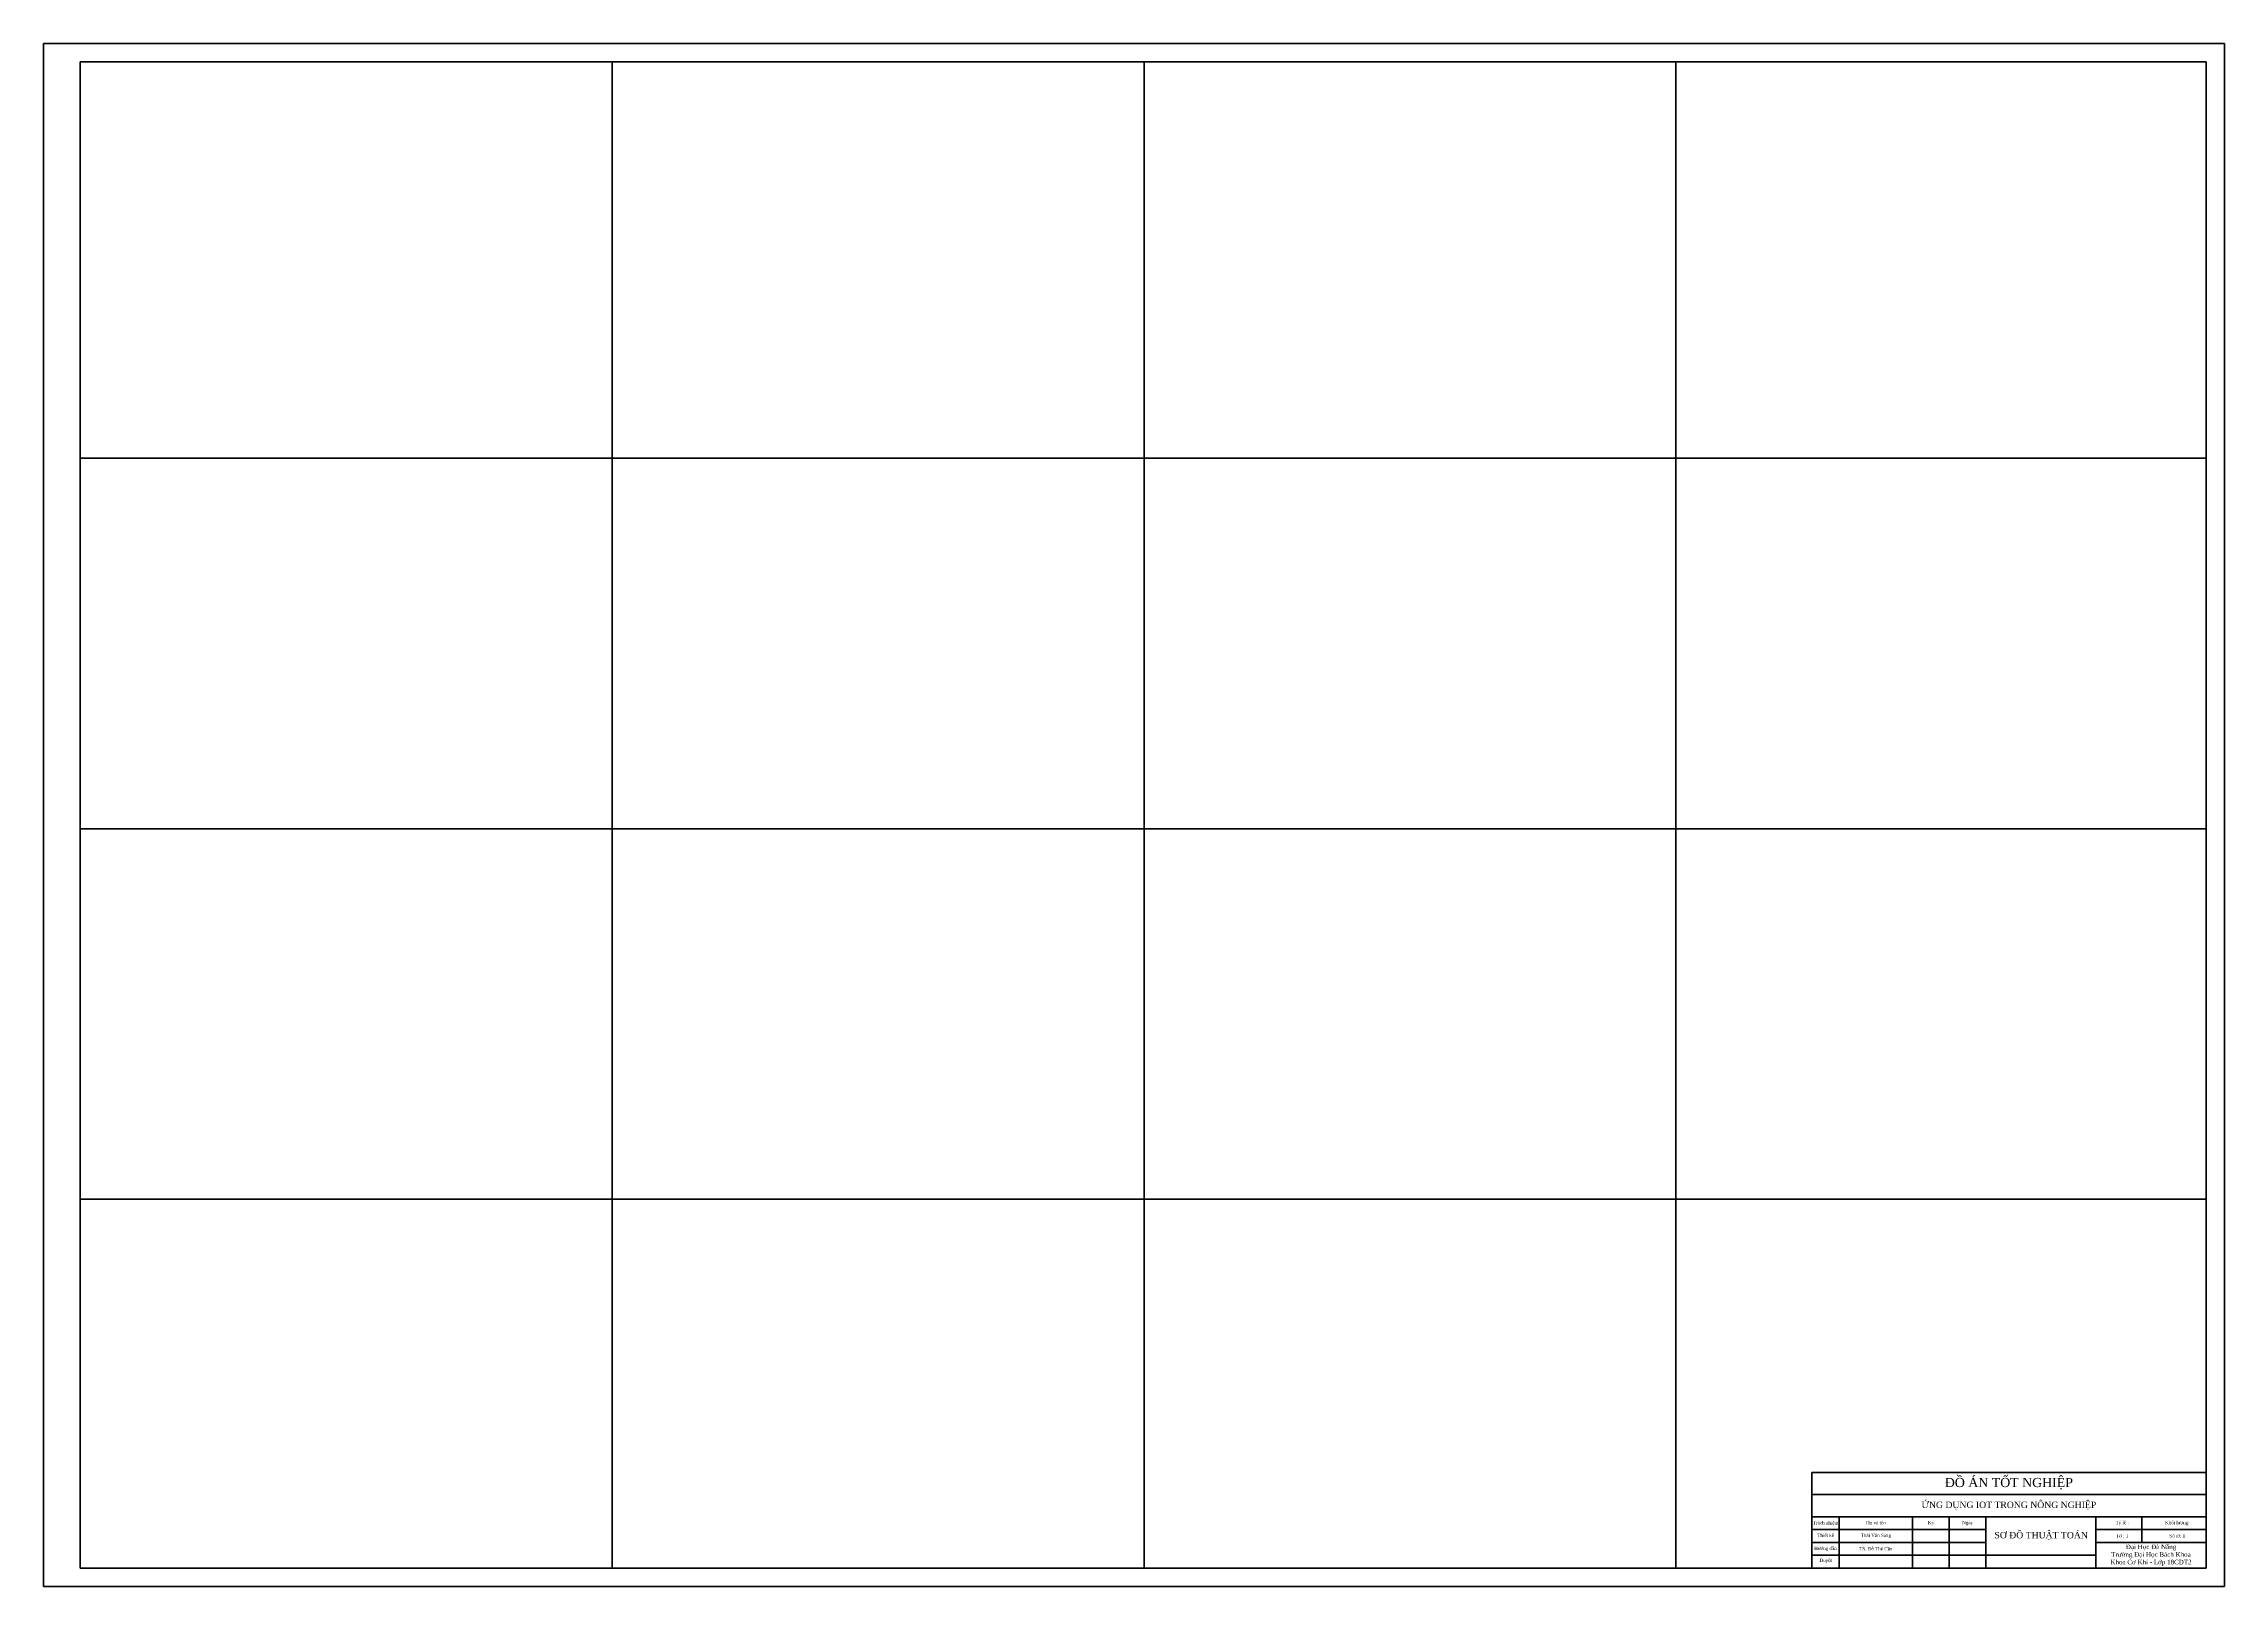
# Model space of a CAD drawing. Header units: inches. Extents: x 3250 to 6122, y 1880 to 2721.
# Drawn here: x 4933 to 6122, y 1880 to 2721 of the extents above; entities that cross this region are included whole.
import ezdxf

# ---------------------------------------------------------------- set-up
doc = ezdxf.new("R2010")
doc.units = ezdxf.units.IN
doc.header["$MEASUREMENT"] = 0
doc.layers.add('cobanA0', color=255, linetype='Continuous', lineweight=50)
doc.layers.add('KT', color=5, linetype='Continuous', lineweight=25)
doc.styles.add('Manh', font='times.ttf')

msp = doc.modelspace()

# ---------------------------------------------------------------- linework, layer by layer
msp.add_line((5413, 2495), (5533, 2495))
at = {"layer": 'cobanA0'}
for p, q in [((4933, 2721), (6122, 2721)), ((4933, 2721), (4933, 1880)), ((4953, 1890), (4953, 2711)), ((6112, 2711), (4953, 2711)), ((5243, 1890), (5243, 2711)), ((5533, 1890), (5533, 2711)), ((5823, 1890), (5823, 2711)), ((6112, 1890), (6112, 2711)), ((6122, 2721), (6122, 1880)), ((4953, 2495), (6112, 2495)), ((4953, 2293), (6112, 2293)), ((4953, 2091), (6112, 2091)), ((6122, 1880), (4933, 1880)), ((6112, 1890), (4953, 1890))]:
    msp.add_line(p, q, dxfattribs=at)
at = {"layer": 'cobanA0', "linetype": 'Continuous'}
for p, q in [((5897, 1942), (6112, 1942.1)), ((5897, 1942), (5897, 1890)), ((5897, 1930), (6112, 1930)), ((6112, 1918), (5897, 1918)), ((5912, 1918), (5912, 1890)), ((5952, 1918), (5952, 1890)), ((5972, 1918), (5972, 1890)), ((5992, 1918), (5992, 1890)), ((6052, 1918), (6052, 1890)), ((6077, 1918), (6077, 1904)), ((5897, 1911), (5992, 1911)), ((5897, 1904), (5992, 1904)), ((6112, 1911), (6052, 1911)), ((6052, 1904), (6112, 1904)), ((5897, 1897), (6052, 1897))]:
    msp.add_line(p, q, dxfattribs=at)

# ---------------------------------------------------------------- texts
at = {"layer": 'KT', "color": 3, "style": 'Manh'}
for s, insert, char_height, width, attachment_point in [('{\\fTimes New Roman|b0|i0|c238|p18;Đ}Ồ ÁN TỐT NGHIỆP', (6004.5, 1936), 5, 215, 5), ('ỨNG DỤNG IOT TRONG NÔNG NGHIỆP', (6004.5, 1924), 3.5, 215, 5), ('Trách nhiệm', (5904.6, 1914.4), 1.8, 15, 5), ('Họ và tên', (5932, 1914.5), 1.8, 40, 5), ('Ký', (5962, 1914.5), 1.8, 20, 5), ('Ngày', (5982, 1914.5), 1.8, 20, 5), ('\\pi3.6;Tỷ lệ :   ', (6064.5, 1914.5), 1.8, 25, 5), ('\\pi3.6;Khối l{\\fTimes New Roman|b0|i0|c163|p18;ư}ợng:', (6094.5, 1914.5), 1.8, 35, 5), ('Thiết kế', (5904.6, 1907.8), 1.8, 15, 5), ('Thái Văn Sang', (5932, 1907.5), 1.8, 40, 5), ('SƠ ĐỒ THUẬT TOÁN', (6022.1, 1907.5), 3.5, 60.281, 5), ('{\\fTimes New Roman|b0|i0|c163|p18;Đại Học Đà Nẵng}\\P{\\fTimes New Roman|b0|i0|c163|p18;Trường Đại Học Bách Khoa}\\PKhoa Cơ Khí - Lớp 18CDT2', (6082, 1897), 2.5, 60, 5), ('\\pi3.6;Tờ : 1', (6064.5, 1907.5), 1.8, 25, 5), ('\\pi3.6;Số tờ: 1', (6094.5, 1907.5), 1.8, 35, 5), ('Hướng dẫn ', (5904.5, 1900.5), 1.8, 15, 5), ('\\pi4.27311;Duyệt', (5897, 1895.1), 1.8, 15, 1), ('{\\H0.72x;TS. Đỗ Thế Cần}', (5932, 1900.5), 2.5, 40, 5)]:
    msp.add_mtext(s, dxfattribs=dict(at, insert=insert, char_height=char_height, width=width, attachment_point=attachment_point))

doc.saveas('drawing.dxf')
